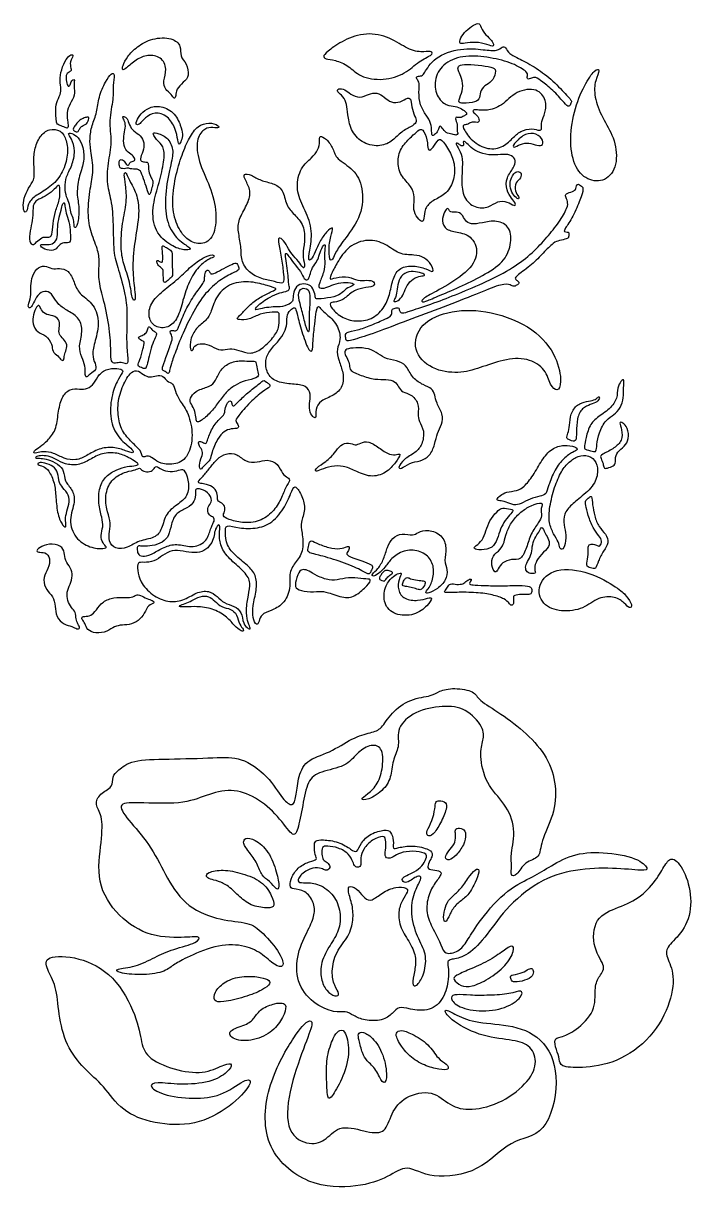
# Model space of a CAD drawing. Header units: millimetres. Extents: x -84 to 83, y -94 to 93.
# Drawn here: x -83.9 to -46.3, y -7.4 to 58.2 of the extents above; entities that cross this region are included whole.
import ezdxf

# ---------------------------------------------------------------- set-up
doc = ezdxf.new("R2010")
doc.units = ezdxf.units.MM
doc.header["$MEASUREMENT"] = 0
doc.layers.add('Default', color=18, linetype='Continuous')

msp = doc.modelspace()

# ---------------------------------------------------------------- linework, layer by layer
at = {"layer": 'Default', "color": 5}
for points in [[(-59.093, 57.099), (-58.964, 57.117), (-58.568, 57.189), (-57.9, 57.118), (-57.362, 56.861), (-57.394, 57.137), (-57.619, 57.408), (-58.038, 57.77), (-58.132, 58.24), (-58.4, 58.231), (-58.847, 57.902), (-59.213, 57.525), (-59.34, 57.079), (-59.222, 57.08), (-59.093, 57.099)], [(-77.532, 56.165), (-77.324, 56.303), (-76.886, 56.477), (-76.103, 56.371), (-75.759, 55.653), (-76.031, 54.962), (-75.913, 54.502), (-75.518, 54.228), (-75.396, 53.94), (-75.281, 54.139), (-75.281, 54.511), (-74.859, 54.926), (-74.521, 55.251), (-74.671, 55.982), (-75.09, 56.381), (-74.962, 56.948), (-75.457, 57.447), (-76.646, 57.419), (-77.512, 56.912), (-78.031, 56.373), (-78.31, 55.814), (-78.322, 55.575), (-78.135, 55.651), (-77.74, 56.027), (-77.532, 56.165)], [(-66.564, 56.786), (-66.346, 56.951), (-65.73, 57.376), (-64.392, 57.762), (-63.058, 57.384), (-62.1, 56.666), (-61.259, 56.611), (-60.836, 56.693), (-60.815, 56.44), (-61.601, 56.133), (-62.333, 55.38), (-63.593, 54.981), (-64.979, 55.204), (-65.531, 55.865), (-66.354, 56.18), (-66.88, 56.215), (-67.037, 56.386), (-66.782, 56.621), (-66.564, 56.786)], [(-81.387, 52.667), (-81.403, 52.798), (-81.457, 53.207), (-81.269, 53.699), (-80.962, 54.182), (-81.055, 54.706), (-80.985, 55.08), (-81.088, 55.08), (-81.228, 54.907), (-81.289, 54.636), (-81.415, 54.729), (-81.508, 55.182), (-81.443, 55.439), (-81.172, 55.533), (-81.205, 55.673), (-81.282, 56.078), (-81.037, 56.452), (-81.182, 56.502), (-81.482, 56.253), (-81.757, 55.618), (-81.846, 54.994), (-81.737, 54.495), (-81.835, 54.134), (-82.079, 53.647), (-82.054, 53.111), (-82.028, 52.682), (-81.967, 52.512), (-81.675, 52.443), (-81.372, 52.281), (-81.359, 52.419), (-81.371, 52.536), (-81.387, 52.667)], [(-53.284, 54.196), (-53.461, 54.387), (-54.049, 55.018), (-54.976, 55.731), (-55.962, 56.257), (-56.539, 56.509), (-56.71, 56.91), (-56.897, 56.936), (-57.149, 56.658), (-57.891, 56.739), (-59.201, 56.883), (-60.797, 56.334), (-61.327, 55.32), (-61.49, 55.265), (-61.778, 55.255), (-61.713, 55.064), (-61.544, 54.901), (-61.619, 54.392), (-61.549, 53.614), (-61.186, 53.042), (-60.892, 52.606), (-60.877, 52.124), (-60.877, 51.879), (-60.73, 51.934), (-60.496, 52.189), (-60.451, 52.501), (-60.288, 52.365), (-60.09, 52.025), (-59.699, 52.009), (-59.492, 51.9), (-59.372, 52.02), (-59.476, 52.172), (-59.409, 52.525), (-59.574, 52.906), (-59.495, 52.965), (-59.275, 52.888), (-59.074, 53.008), (-58.892, 53.098), (-58.903, 53.217), (-59.191, 53.419), (-59.527, 53.588), (-60.033, 53.572), (-60.658, 54.105), (-60.754, 55.158), (-60.184, 56.046), (-58.999, 56.467), (-57.57, 56.325), (-56.263, 55.992), (-55.428, 55.469), (-55.496, 55.285), (-55.508, 55.055), (-55.255, 55.136), (-55.025, 55.239), (-54.681, 54.981), (-53.945, 54.394), (-53.359, 53.681), (-53.141, 53.491), (-53.014, 53.761), (-52.985, 53.876), (-53.107, 54.006), (-53.284, 54.196)], [(-59.28, 55.339), (-59.229, 55.214), (-59.083, 54.859), (-59.179, 54.279), (-59.428, 53.775), (-59.17, 53.718), (-58.363, 53.771), (-58.166, 54.024), (-58.131, 54.482), (-57.804, 54.788), (-57.402, 54.993), (-57.215, 55.618), (-57.455, 55.78), (-58.241, 55.88), (-59.114, 55.946), (-59.428, 55.806), (-59.389, 55.609), (-59.331, 55.464), (-59.28, 55.339)], [(-80.078, 51.036), (-80.035, 50.734), (-79.899, 49.899), (-80.125, 48.999), (-80.287, 47.522), (-80.093, 46.409), (-79.627, 45.379), (-79.605, 44.727), (-79.669, 43.667), (-79.348, 42.691), (-79.003, 40.957), (-78.95, 39.704), (-78.96, 39.135), (-78.713, 39.064), (-78.381, 39.159), (-78.058, 38.998), (-77.954, 39.173), (-78.091, 39.943), (-78.042, 41.723), (-78.068, 42.698), (-78.484, 44.283), (-78.826, 45.204), (-78.809, 46.684), (-78.892, 48.216), (-79.211, 49.131), (-79.142, 50.344), (-78.881, 51.572), (-79.095, 52.731), (-78.782, 54.036), (-78.873, 54.739), (-78.71, 55.401), (-78.915, 55.461), (-79.245, 54.986), (-79.666, 54.066), (-79.714, 53.224), (-80.045, 52.491), (-80.158, 51.713), (-80.122, 51.338), (-80.078, 51.036)], [(-52.273, 54.694), (-52.479, 54.292), (-52.911, 53.267), (-53.125, 51.496), (-52.824, 50.032), (-52.009, 49.303), (-50.95, 49.332), (-50.356, 50.391), (-50.577, 51.842), (-51.283, 52.898), (-51.745, 54.133), (-51.682, 55.039), (-51.35, 55.67), (-51.677, 55.676), (-52.067, 55.095), (-52.273, 54.694)], [(-65.6, 53.081), (-65.567, 52.844), (-65.463, 52.233), (-64.857, 51.483), (-63.86, 51.253), (-63.099, 51.552), (-62.679, 52.083), (-62.016, 52.417), (-61.716, 52.648), (-61.768, 52.89), (-61.998, 53.368), (-62.033, 53.973), (-62.189, 54.077), (-62.65, 53.772), (-63.168, 53.743), (-63.542, 54.074), (-63.945, 54.363), (-64.447, 54.247), (-64.908, 54.005), (-65.484, 54.23), (-65.744, 54.535), (-66.176, 54.576), (-66.234, 54.38), (-65.847, 54.132), (-65.663, 53.659), (-65.633, 53.319), (-65.6, 53.081)], [(-57.742, 53.351), (-57.522, 53.381), (-56.926, 53.531), (-56.135, 54.462), (-54.887, 54.602), (-54.401, 53.903), (-54.461, 53.154), (-54.727, 52.69), (-54.658, 52.271), (-54.767, 52.156), (-55.187, 52.339), (-55.904, 52.184), (-56.306, 51.771), (-56.909, 51.18), (-57.827, 51.111), (-58.717, 51.679), (-59.176, 52.414), (-59.05, 52.529), (-58.832, 52.529), (-58.677, 52.672), (-58.372, 52.672), (-58.258, 52.632), (-58.16, 52.741), (-58.315, 53.074), (-58.602, 53.246), (-58.516, 53.39), (-58.246, 53.35), (-57.962, 53.321), (-57.742, 53.351)], [(-77.004, 52.91), (-76.877, 53.02), (-76.489, 53.274), (-75.73, 53.038), (-75.306, 52.311), (-75.173, 51.597), (-75.119, 51.335), (-74.982, 51.626), (-74.883, 51.967), (-75.003, 52.444), (-75.377, 53.266), (-76.249, 53.652), (-76.967, 53.434), (-77.361, 53.052), (-77.577, 52.595), (-77.486, 52.483), (-77.249, 52.616), (-77.13, 52.8), (-77.004, 52.91)], [(-80.956, 52.503), (-80.903, 52.575), (-80.764, 52.743), (-80.521, 52.889), (-80.282, 52.961), (-80.171, 52.961), (-80.204, 52.792), (-80.286, 52.613), (-80.383, 52.539), (-80.574, 52.457), (-80.723, 52.306), (-80.807, 52.111), (-80.879, 52.115), (-81.102, 52.209), (-81.085, 52.315), (-81.01, 52.432), (-80.956, 52.503)], [(-78.178, 52.115), (-78.206, 51.96), (-78.275, 51.618), (-78.148, 51.078), (-77.816, 50.859), (-77.574, 50.637), (-77.625, 50.455), (-77.898, 50.455), (-77.926, 50.216), (-78.097, 50.257), (-78.24, 50.558), (-78.439, 50.565), (-78.507, 50.438), (-78.48, 50.09), (-78.312, 50.038), (-78.114, 50.038), (-77.987, 50.103), (-77.823, 50.011), (-77.334, 50.035), (-77.225, 49.782), (-77.008, 49.186), (-76.85, 48.633), (-76.767, 48.549), (-76.7, 48.707), (-76.616, 49.092), (-76.549, 49.336), (-76.74, 49.587), (-76.857, 50.023), (-76.827, 50.398), (-76.967, 50.425), (-77.268, 50.429), (-77.32, 50.641), (-77.082, 51.138), (-77.089, 51.63), (-77.36, 51.989), (-77.777, 52.21), (-77.95, 52.635), (-78.062, 52.935), (-78.319, 53.031), (-78.253, 52.858), (-78.108, 52.551), (-78.151, 52.271), (-78.178, 52.115)], [(-74.946, 50.809), (-75.079, 50.438), (-75.341, 49.594), (-75.539, 48.018), (-75.283, 46.85), (-74.701, 46.034), (-73.978, 45.713), (-73.176, 46.047), (-72.955, 47.318), (-73.242, 48.857), (-74, 50.328), (-74.189, 51.569), (-73.797, 52.262), (-73.308, 52.413), (-72.871, 52.285), (-72.848, 52.488), (-73.413, 52.676), (-74.076, 52.473), (-74.543, 51.818), (-74.812, 51.18), (-74.946, 50.809)], [(-82.413, 52.235), (-82.615, 52.178), (-82.973, 51.893), (-83.293, 51.092), (-83.303, 50.331), (-83.223, 49.479), (-83.505, 49.102), (-83.826, 48.532), (-83.92, 47.961), (-83.832, 47.51), (-83.66, 47.676), (-83.609, 48.169), (-83.116, 48.594), (-82.248, 49.052), (-81.64, 49.84), (-81.355, 50.829), (-81.434, 51.674), (-81.761, 52.232), (-82.211, 52.291), (-82.413, 52.235)], [(-81.447, 48.459), (-81.395, 48.304), (-81.251, 48.035), (-81.251, 47.589), (-81.05, 47.268), (-81.035, 46.885), (-81.002, 46.678), (-80.834, 46.808), (-80.7, 47.839), (-80.916, 48.62), (-80.738, 49.688), (-80.427, 50.474), (-80.509, 51.276), (-80.77, 51.844), (-81.187, 52.056), (-81.414, 52.056), (-81.177, 51.769), (-80.936, 51.065), (-81.137, 50.198), (-81.5, 49.582), (-81.561, 48.969), (-81.498, 48.615), (-81.447, 48.459)], [(-76.259, 51.567), (-76.165, 51.469), (-75.907, 51.199), (-75.971, 50.365), (-76.268, 49.094), (-76.656, 47.872), (-76.527, 46.476), (-75.542, 45.652), (-74.777, 45.426), (-74.411, 45.502), (-74.556, 45.636), (-75.391, 46.174), (-75.892, 47.251), (-75.915, 48.778), (-75.54, 50.405), (-75.4, 51.119), (-75.736, 51.841), (-76.472, 52.1), (-76.612, 52.037), (-76.472, 51.792), (-76.353, 51.666), (-76.259, 51.567)], [(-66.235, 45.404), (-66.124, 45.6), (-65.79, 46.061), (-64.778, 47.408), (-64.722, 49.012), (-65.242, 50.043), (-66.301, 50.6), (-66.39, 51.15), (-66.806, 51.749), (-67.233, 51.944), (-67.172, 51.584), (-67.264, 51.107), (-67.612, 50.649), (-68.272, 50.16), (-68.559, 48.969), (-68.169, 47.97), (-67.6, 46.844), (-67.683, 45.602), (-67.874, 44.863), (-67.672, 44.874), (-67.436, 45.339), (-67.206, 45.925), (-66.796, 46.516), (-66.396, 46.828), (-66.517, 46.45), (-66.697, 45.64), (-66.634, 44.831), (-66.459, 44.882), (-66.347, 45.207), (-66.235, 45.404)], [(-62.024, 51.84), (-62.184, 51.689), (-62.599, 51.299), (-62.838, 50.499), (-62.661, 49.647), (-61.99, 49.034), (-61.808, 48.435), (-61.938, 47.86), (-61.775, 47.381), (-61.439, 46.973), (-61.281, 47.199), (-61.305, 47.797), (-60.826, 48.277), (-60.122, 48.54), (-59.603, 49.309), (-59.544, 50.254), (-59.835, 51.009), (-60.366, 51.8), (-60.554, 51.639), (-60.877, 51.091), (-61.118, 51.048), (-61.091, 51.649), (-61.397, 52.364), (-61.639, 52.202), (-61.864, 51.99), (-62.024, 51.84)], [(-56.208, 51.456), (-56.114, 51.586), (-55.747, 51.961), (-55.122, 52.106), (-54.611, 51.748), (-54.566, 51.351), (-54.924, 51.322), (-55.406, 51.532), (-55.872, 51.436), (-56.314, 51.18), (-56.303, 51.326), (-56.208, 51.456)], [(-58.661, 51.245), (-58.533, 51.137), (-58.197, 50.92), (-57.458, 50.778), (-56.831, 50.882), (-56.335, 50.807), (-56.128, 50.505), (-56.216, 50.119), (-56.698, 49.557), (-56.683, 48.814), (-56.361, 48.345), (-56.113, 48.054), (-56.203, 47.911), (-56.61, 48.213), (-57.181, 48.239), (-57.621, 47.843), (-58.454, 47.801), (-59.126, 48.391), (-59.206, 49.349), (-59.116, 50.484), (-59.237, 51.008), (-59.561, 51.436), (-59.449, 51.529), (-59.263, 51.336), (-59.069, 51.306), (-59.095, 51.481), (-59.114, 51.604), (-58.965, 51.57), (-58.789, 51.353), (-58.661, 51.245)], [(-56.286, 49.705), (-56.345, 49.623), (-56.46, 49.418), (-56.467, 48.931), (-56.265, 48.51), (-55.968, 48.29), (-55.93, 48.44), (-56.215, 48.777), (-56.156, 49.288), (-55.833, 49.502), (-55.805, 49.854), (-56.107, 49.914), (-56.227, 49.788), (-56.286, 49.705)], [(-78.132, 49.118), (-78.098, 48.856), (-78.023, 48.176), (-78.336, 46.999), (-78.411, 45.547), (-78.269, 44.731), (-77.856, 43.631), (-77.776, 42.668), (-77.581, 42.56), (-77.581, 42.994), (-77.74, 44.152), (-77.689, 45.614), (-77.322, 47.449), (-77.443, 48.555), (-77.892, 49.352), (-78.044, 49.688), (-78.136, 49.872), (-78.228, 49.748), (-78.166, 49.38), (-78.132, 49.118)], [(-71.312, 47.984), (-71.439, 47.727), (-71.781, 47.171), (-71.804, 46.522), (-71.591, 45.643), (-71.646, 44.889), (-71.195, 44.186), (-70.464, 43.817), (-69.694, 43.691), (-69.172, 43.498), (-69.227, 44.048), (-69.309, 44.939), (-69.529, 45.89), (-69.529, 46.203), (-69.216, 46.044), (-68.952, 45.505), (-68.693, 45.148), (-68.265, 44.697), (-68.1, 44.373), (-68.006, 44.577), (-68.182, 45.22), (-68.017, 45.907), (-68.045, 46.869), (-68.637, 47.476), (-69.106, 47.976), (-69.231, 48.895), (-69.813, 49.239), (-70.513, 49.351), (-71.051, 49.727), (-71.544, 49.785), (-71.363, 49.383), (-71.019, 48.714), (-71.186, 48.241), (-71.312, 47.984)], [(-82.872, 48.389), (-82.749, 48.448), (-82.387, 48.647), (-82.061, 48.975), (-81.874, 49.17), (-81.82, 48.985), (-81.82, 48.278), (-82.109, 47.641), (-82.208, 46.943), (-82.274, 46.241), (-82.42, 46.168), (-82.769, 46.226), (-83.084, 45.989), (-83.317, 45.707), (-83.569, 45.863), (-83.525, 46.556), (-83.355, 47.123), (-83.341, 47.753), (-83.341, 48.025), (-83.123, 48.292), (-82.995, 48.33), (-82.872, 48.389)], [(-65.096, 40.467), (-64.784, 40.565), (-63.859, 40.852), (-62.053, 41.585), (-59.923, 42.35), (-58.126, 43.072), (-56.875, 43.59), (-56.409, 43.5), (-56.252, 43.38), (-56.096, 43.478), (-55.917, 43.59), (-56.002, 43.702), (-56.217, 43.836), (-56.118, 44.002), (-55.202, 44.65), (-54.59, 45.294), (-53.979, 45.918), (-53.707, 45.984), (-53.224, 46.098), (-53.152, 46.169), (-53.143, 46.477), (-53.224, 46.477), (-53.423, 46.477), (-53.413, 46.61), (-52.912, 47.322), (-52.48, 48.353), (-52.308, 48.936), (-52.406, 49.044), (-52.702, 49.256), (-52.727, 48.901), (-52.9, 48.753), (-53.354, 48.639), (-53.344, 48.482), (-53.211, 48.21), (-53.194, 47.885), (-53.685, 47.026), (-54.366, 46.186), (-55.182, 45.307), (-56.253, 44.462), (-57.785, 43.665), (-59.407, 42.993), (-60.723, 42.475), (-62.188, 41.995), (-62.549, 41.882), (-62.697, 41.99), (-62.707, 42.212), (-62.845, 42.227), (-63.141, 42.128), (-63.106, 42.005), (-63.126, 41.758), (-63.422, 41.6), (-64.318, 41.211), (-65.053, 40.939), (-65.77, 40.831), (-65.713, 40.594), (-65.733, 40.263), (-65.409, 40.369), (-65.096, 40.467)], [(-81.757, 47.701), (-81.796, 47.554), (-81.918, 47.166), (-81.968, 46.634), (-81.956, 46.04), (-82.248, 45.78), (-82.616, 45.756), (-82.997, 45.815), (-82.853, 45.547), (-82.252, 45.38), (-81.968, 45.582), (-81.786, 45.865), (-81.444, 45.873), (-81.203, 45.865), (-81.242, 46.428), (-81.296, 47.088), (-81.502, 47.534), (-81.541, 47.981), (-81.58, 48.175), (-81.685, 48.051), (-81.718, 47.849), (-81.757, 47.701)], [(-60.453, 43.229), (-60.056, 43.447), (-59.021, 44.038), (-58.147, 45.138), (-58.568, 46.251), (-59.344, 46.464), (-60.105, 46.569), (-60.339, 47.102), (-60.143, 47.669), (-59.988, 47.831), (-59.92, 47.766), (-59.851, 47.559), (-59.462, 47.625), (-59.146, 47.49), (-59.015, 47.119), (-58.682, 46.896), (-58.053, 46.978), (-57.218, 47.177), (-56.415, 46.769), (-56.383, 45.751), (-56.788, 44.758), (-58.015, 44.006), (-59.288, 43.364), (-60.648, 42.819), (-61.276, 42.523), (-61.472, 42.545), (-61.401, 42.729), (-60.849, 43.011), (-60.453, 43.229)], [(-66.176, 44.775), (-66.023, 45.03), (-65.58, 45.723), (-64.461, 46.117), (-63.447, 45.832), (-62.738, 45.183), (-61.823, 45.208), (-61.289, 45.073), (-60.889, 44.658), (-60.699, 44.134), (-61.174, 44.408), (-61.883, 44.608), (-62.698, 44.498), (-63.072, 43.884), (-63.211, 43.05), (-63.492, 42.262), (-64.151, 41.575), (-65.054, 41.407), (-65.905, 41.597), (-66.569, 42.193), (-66.642, 42.5), (-66.389, 42.524), (-65.893, 42.597), (-65.382, 43.132), (-64.759, 43.351), (-64.093, 43.385), (-64.078, 43.701), (-64.516, 43.789), (-65.051, 43.692), (-65.512, 43.99), (-66.324, 43.927), (-66.699, 43.723), (-66.495, 44.195), (-66.328, 44.52), (-66.176, 44.775)], [(-76.047, 45.348), (-76.039, 45.232), (-76.023, 44.885), (-76.047, 44.757), (-76.165, 44.773), (-76.351, 44.915), (-76.384, 44.807), (-76.3, 44.575), (-76.023, 44.407), (-75.996, 44.211), (-76.003, 43.815), (-75.972, 43.602), (-75.837, 43.643), (-75.675, 43.846), (-75.482, 43.93), (-75.465, 44.226), (-75.53, 44.742), (-75.472, 45.334), (-75.624, 45.486), (-75.911, 45.638), (-76.053, 45.733), (-76.07, 45.581), (-76.054, 45.464), (-76.047, 45.348)], [(-68.695, 42.705), (-68.683, 42.807), (-68.685, 43.094), (-68.45, 43.524), (-67.952, 43.584), (-67.611, 43.417), (-67.436, 42.958), (-67.446, 42.684), (-67.212, 42.707), (-66.296, 42.803), (-65.912, 43.054), (-65.624, 43.354), (-65.215, 43.484), (-65.282, 43.595), (-65.851, 43.668), (-66.42, 43.538), (-66.838, 43.31), (-67.233, 43.293), (-67.273, 43.485), (-66.925, 44.21), (-66.894, 44.876), (-66.941, 45.275), (-66.84, 45.846), (-67.025, 45.7), (-67.218, 45.193), (-67.304, 44.85), (-67.613, 44.498), (-67.754, 44.002), (-67.839, 43.765), (-68.067, 43.786), (-68.23, 44.246), (-68.666, 44.724), (-68.934, 45.133), (-69.134, 45.374), (-69.106, 45.012), (-69.006, 44.433), (-68.953, 43.851), (-68.941, 43.566), (-68.867, 43.276), (-68.956, 43.146), (-69.424, 43.073), (-70.01, 42.806), (-70.382, 42.576), (-70.738, 42.269), (-70.864, 42.095), (-70.749, 42.088), (-70.322, 42.204), (-69.804, 42.267), (-69.273, 42.244), (-68.756, 42.482), (-68.707, 42.603), (-68.695, 42.705)], [(-74.891, 42.63), (-74.79, 42.981), (-74.559, 43.702), (-74.022, 44.564), (-73.359, 45.006), (-73.086, 45.065), (-73.174, 45.249), (-73.752, 45.047), (-74.441, 44.557), (-75.104, 43.872), (-76.047, 43.154), (-76.747, 42.472), (-76.875, 41.652), (-76.482, 41.08), (-75.712, 41.034), (-75.163, 41.602), (-74.991, 42.28), (-74.891, 42.63)], [(-75.541, 39.065), (-75.48, 39.26), (-75.276, 39.839), (-74.779, 41.072), (-73.996, 42.593), (-73.235, 43.454), (-72.4, 44.041), (-71.68, 44.317), (-71.762, 44.492), (-71.867, 44.81), (-72.216, 44.606), (-72.712, 44.373), (-73.219, 44.082), (-73.353, 44.123), (-73.44, 44.356), (-73.604, 44.315), (-73.685, 43.965), (-73.662, 43.761), (-73.773, 43.546), (-74.297, 42.875), (-74.81, 41.972), (-75.161, 41.049), (-75.25, 40.882), (-75.484, 40.945), (-75.614, 40.934), (-75.614, 40.788), (-75.463, 40.528), (-75.525, 40.294), (-75.893, 39.332), (-76.07, 38.786), (-76.049, 38.682), (-75.893, 38.63), (-75.711, 38.447), (-75.643, 38.666), (-75.602, 38.869), (-75.541, 39.065)], [(-82.227, 42.871), (-82.121, 42.73), (-81.919, 42.362), (-81.384, 42.042), (-80.685, 41.623), (-80.522, 40.878), (-80.792, 40.013), (-80.599, 39.409), (-80.382, 38.941), (-80.415, 38.385), (-80.333, 38.265), (-80.155, 38.467), (-79.744, 38.719), (-79.826, 39.047), (-80.044, 39.564), (-79.85, 40.279), (-79.553, 41.484), (-79.976, 42.545), (-80.773, 42.97), (-81.019, 43.655), (-81.333, 44.35), (-81.874, 44.447), (-82.275, 44.365), (-82.681, 44.616), (-83.171, 44.452), (-83.436, 43.848), (-83.485, 43.302), (-83.436, 42.843), (-83.644, 42.302), (-83.572, 42.181), (-83.417, 42.239), (-83.282, 42.563), (-83.016, 43.046), (-82.557, 43.206), (-82.334, 43.012), (-82.227, 42.871)], [(-62.862, 43.029), (-62.838, 43.164), (-62.799, 43.508), (-62.629, 44.023), (-62.173, 44.282), (-61.653, 44.238), (-61.235, 44.094), (-61.303, 44.005), (-61.696, 43.98), (-62.135, 43.693), (-62.383, 43.225), (-62.528, 42.789), (-62.87, 42.54), (-63.052, 42.558), (-62.946, 42.697), (-62.887, 42.893), (-62.862, 43.029)], [(-73.299, 42.044), (-73.212, 42.283), (-73.019, 42.924), (-72.209, 43.633), (-71.029, 43.72), (-70.082, 43.431), (-69.5, 43.279), (-69.864, 43.152), (-70.507, 42.823), (-71.115, 42.418), (-71.535, 41.912), (-71.89, 41.608), (-71.804, 41.532), (-71.145, 41.522), (-70.563, 41.896), (-69.814, 41.962), (-69.424, 41.994), (-69.495, 41.635), (-69.449, 41.103), (-69.783, 40.524), (-70.477, 39.844), (-71.098, 39.571), (-71.778, 39.829), (-72.249, 39.943), (-72.761, 39.745), (-73.292, 40.067), (-73.813, 40.241), (-74.299, 40.077), (-74.324, 39.76), (-74.498, 39.794), (-74.498, 40.415), (-74.175, 41.085), (-73.545, 41.492), (-73.387, 41.805), (-73.299, 42.044)], [(-68.247, 42.249), (-68.176, 41.981), (-68.02, 41.366), (-67.853, 40.754), (-67.76, 40.909), (-67.806, 41.657), (-67.712, 42.822), (-67.781, 43.28), (-68.248, 43.358), (-68.445, 42.973), (-68.318, 42.517), (-68.247, 42.249)], [(-82.658, 41.88), (-82.531, 41.807), (-82.188, 41.777), (-81.856, 41.557), (-81.844, 41.185), (-81.916, 40.774), (-81.716, 40.526), (-81.408, 40.225), (-81.453, 39.835), (-81.598, 39.549), (-81.579, 39.217), (-81.751, 39.244), (-81.912, 39.492), (-82.286, 39.74), (-82.228, 40.129), (-82.61, 40.675), (-83.107, 40.798), (-83.397, 41.311), (-83.328, 41.812), (-83.137, 42.333), (-82.973, 42.349), (-82.946, 42.215), (-82.784, 41.953), (-82.658, 41.88)], [(-69.516, 40.341), (-69.666, 40.163), (-70.064, 39.755), (-70.287, 39.179), (-70.153, 38.434), (-69.596, 37.987), (-68.702, 37.912), (-67.931, 37.837), (-67.673, 37.35), (-67.783, 36.809), (-67.763, 36.287), (-67.514, 35.989), (-67.375, 36.008), (-67.45, 36.456), (-67.166, 37.003), (-66.381, 37.241), (-65.851, 37.753), (-65.841, 38.569), (-66.124, 39.214), (-66.264, 39.907), (-65.962, 40.369), (-66.158, 41.27), (-66.862, 41.913), (-67.103, 42.099), (-67.263, 42.376), (-67.389, 42.039), (-67.464, 41.336), (-67.58, 40.321), (-67.58, 39.643), (-67.856, 39.839), (-68.273, 41.07), (-68.486, 41.952), (-68.572, 42.27), (-68.748, 42.159), (-69.066, 41.842), (-69.015, 41.313), (-69.166, 40.824), (-69.367, 40.519), (-69.516, 40.341)], [(-58.149, 38.838), (-57.736, 38.976), (-56.851, 39.31), (-55.465, 39.421), (-54.407, 38.729), (-54.225, 37.818), (-53.787, 37.453), (-53.532, 37.905), (-53.765, 39.4), (-55.021, 41.085), (-57.583, 42.086), (-59.787, 42.111), (-61.584, 41.361), (-62.019, 39.799), (-60.9, 38.689), (-59.331, 38.48), (-58.562, 38.699), (-58.149, 38.838)], [(-76.831, 39.343), (-76.788, 39.526), (-76.688, 39.96), (-76.499, 40.453), (-76.341, 40.742), (-76.463, 40.855), (-76.652, 40.968), (-76.801, 41.207), (-76.882, 41.042), (-76.936, 40.785), (-77.194, 40.628), (-77.397, 40.591), (-77.401, 40.47), (-77.176, 40.322), (-77.027, 40.322), (-77.14, 39.916), (-77.32, 39.216), (-77.478, 38.959), (-77.32, 38.869), (-77.018, 38.74), (-76.95, 38.862), (-76.875, 39.16), (-76.831, 39.343)], [(-63.889, 39.61), (-63.729, 39.503), (-63.419, 39.295), (-62.646, 39.205), (-62.24, 38.874), (-61.962, 38.221), (-61.331, 37.842), (-60.847, 37.674), (-60.689, 37.29), (-60.637, 36.869), (-60.226, 36.214), (-60.289, 35.625), (-60.568, 35.161), (-60.7, 34.519), (-60.963, 33.825), (-61.525, 33.562), (-62.12, 33.483), (-62.646, 33.089), (-62.789, 33.21), (-62.484, 33.665), (-61.763, 34.053), (-61.403, 34.485), (-61.265, 35.289), (-61.625, 35.843), (-61.653, 36.176), (-61.585, 36.827), (-62.039, 37.368), (-62.536, 37.424), (-62.761, 37.757), (-62.912, 38.068), (-63.444, 38.189), (-64.049, 38.146), (-64.884, 38.391), (-65.522, 38.676), (-65.488, 38.966), (-65.596, 39.3), (-65.827, 39.678), (-65.719, 39.899), (-65.203, 39.962), (-64.383, 39.938), (-64.05, 39.718), (-63.889, 39.61)], [(-80.308, 33.889), (-80.098, 34.005), (-79.647, 34.286), (-78.813, 34.393), (-78.065, 34.136), (-77.696, 33.989), (-77.67, 34.151), (-77.974, 34.414), (-78.734, 35.063), (-79.064, 36.249), (-78.861, 37.513), (-78.521, 38.229), (-78.196, 38.676), (-78.428, 38.779), (-79.097, 38.821), (-79.648, 38.476), (-79.905, 37.91), (-80.255, 37.637), (-80.719, 37.611), (-81.259, 37.688), (-81.748, 37.173), (-81.936, 36.292), (-82.023, 35.294), (-82.549, 34.689), (-82.933, 34.375), (-83.32, 34.133), (-83.294, 34.01), (-83.167, 34.019), (-82.771, 34.126), (-82.176, 34.055), (-81.613, 33.693), (-80.904, 33.589), (-80.517, 33.773), (-80.308, 33.889)], [(-71.958, 37.832), (-71.785, 37.938), (-71.442, 38.104), (-70.652, 38.248), (-70.62, 38.487), (-70.765, 38.871), (-70.742, 39.264), (-71.158, 39.165), (-71.691, 39.264), (-72.413, 39.075), (-72.874, 38.591), (-73.099, 37.937), (-73.483, 37.742), (-74.232, 37.52), (-74.512, 37.082), (-74.503, 36.879), (-74.241, 36.495), (-74.151, 36.021), (-74.151, 35.75), (-73.925, 35.781), (-73.329, 36.292), (-72.909, 36.856), (-72.48, 37.466), (-72.131, 37.725), (-71.958, 37.832)], [(-78.132, 38.1), (-78.238, 37.891), (-78.536, 37.233), (-78.592, 36.163), (-78.363, 35.261), (-77.758, 34.6), (-77.223, 34.135), (-77.223, 33.818), (-77.051, 33.795), (-76.85, 33.888), (-76.548, 33.716), (-76.222, 33.423), (-75.258, 33.329), (-74.569, 33.818), (-74.289, 35.007), (-74.569, 36.31), (-75.09, 36.965), (-75.346, 37.524), (-75.43, 37.966), (-75.812, 38.035), (-75.989, 38.394), (-76.384, 38.403), (-76.757, 38.268), (-77.115, 38.417), (-77.501, 38.756), (-77.897, 38.486), (-78.025, 38.309), (-78.132, 38.1)], [(-70.656, 37.877), (-70.786, 37.775), (-71.242, 37.435), (-71.846, 36.844), (-72.051, 36.626), (-72.145, 36.763), (-72.157, 36.968), (-72.331, 36.968), (-72.53, 36.582), (-72.518, 36.224), (-72.811, 35.962), (-73.337, 35.356), (-73.55, 34.567), (-73.636, 34.539), (-73.941, 34.723), (-74.056, 34.596), (-73.929, 34.337), (-73.728, 34.078), (-73.895, 33.722), (-73.998, 33.158), (-73.872, 33.072), (-73.642, 33.399), (-73.325, 33.618), (-73.308, 34.004), (-72.951, 34.855), (-72.577, 35.258), (-72.186, 35.402), (-71.743, 35.402), (-71.743, 35.574), (-71.956, 35.787), (-71.858, 36.034), (-71.104, 36.902), (-70.349, 37.538), (-69.946, 37.769), (-70.015, 37.901), (-70.205, 38.027), (-70.303, 38.143), (-70.464, 38.045), (-70.526, 37.978), (-70.656, 37.877)], [(-52.205, 34.741), (-52.167, 34.935), (-52.041, 35.536), (-51.599, 36.021), (-50.816, 36.491), (-50.395, 37.128), (-50.433, 37.695), (-50.207, 38.116), (-50.007, 38.208), (-50.083, 37.711), (-50.045, 37.145), (-50.234, 36.551), (-50.595, 36.173), (-51.054, 35.931), (-51.475, 35.148), (-51.581, 34.465), (-51.593, 34.067), (-51.778, 34.124), (-52.298, 34.227), (-52.27, 34.375), (-52.243, 34.548), (-52.205, 34.741)], [(-52.715, 35.245), (-52.711, 35.432), (-52.704, 35.994), (-52.405, 36.579), (-51.925, 36.756), (-51.543, 36.896), (-51.386, 37.153), (-51.472, 37.229), (-51.624, 37.027), (-52.019, 36.94), (-52.537, 36.864), (-53.018, 36.408), (-53.099, 35.708), (-53.16, 35.217), (-53.297, 34.887), (-53.211, 34.786), (-52.78, 34.634), (-52.729, 34.872), (-52.719, 35.058), (-52.715, 35.245)], [(-51.152, 34.002), (-51.01, 34.075), (-50.566, 34.294), (-50.136, 34.716), (-50.145, 35.359), (-50.344, 35.78), (-50.122, 35.762), (-49.825, 35.461), (-49.745, 34.809), (-50.012, 34.387), (-50.442, 34.086), (-50.553, 33.664), (-50.491, 33.367), (-50.797, 33.234), (-51.152, 33.11), (-51.187, 33.287), (-51.254, 33.576), (-51.418, 33.851), (-51.293, 33.928), (-51.152, 34.002)], [(-66.528, 33.269), (-66.31, 33.308), (-65.841, 33.308), (-65.235, 33.052), (-64.336, 32.615), (-63.427, 32.88), (-62.882, 33.519), (-62.579, 34.008), (-62.831, 33.943), (-63.218, 33.882), (-63.879, 34.334), (-64.438, 34.721), (-64.918, 34.595), (-65.161, 34.418), (-65.548, 34.651), (-66.037, 34.488), (-66.326, 34.036), (-66.845, 33.505), (-67.404, 33.202), (-67.464, 32.946), (-67.148, 33.072), (-66.746, 33.229), (-66.528, 33.269)], [(-54.277, 32.223), (-54.2, 32.46), (-53.953, 33.103), (-53.431, 33.751), (-52.911, 34.097), (-52.605, 34.212), (-52.75, 34.366), (-53.409, 34.515), (-54.123, 34.307), (-54.684, 33.635), (-55.154, 32.734), (-55.694, 32.084), (-56.052, 31.891), (-56.711, 31.836), (-56.996, 31.628), (-57.285, 31.394), (-57.064, 31.33), (-56.711, 31.296), (-56.235, 31.054), (-55.853, 31.156), (-55.351, 31.453), (-54.748, 31.602), (-54.411, 31.679), (-54.353, 31.986), (-54.277, 32.223)], [(-78.037, 33.257), (-78.225, 33.225), (-78.62, 33.113), (-79.247, 32.753), (-79.621, 32.114), (-79.676, 31.176), (-79.447, 30.367), (-79.374, 29.868), (-79.557, 29.385), (-79.416, 28.909), (-79.157, 28.737), (-79.291, 28.612), (-80.128, 28.666), (-80.99, 29.202), (-81.369, 30.27), (-80.919, 31.314), (-81.124, 31.992), (-81.581, 32.424), (-81.575, 33.032), (-81.924, 33.411), (-82.509, 33.68), (-82.908, 33.735), (-83.202, 33.717), (-83.213, 33.816), (-82.955, 33.89), (-82.473, 33.864), (-82.054, 33.68), (-81.558, 33.386), (-80.786, 33.312), (-80.135, 33.651), (-79.462, 34.042), (-78.583, 34.06), (-77.939, 33.776), (-77.53, 33.499), (-77.37, 33.397), (-77.492, 33.302), (-77.849, 33.288), (-78.037, 33.257)], [(-81.955, 32.886), (-81.907, 32.732), (-81.886, 32.368), (-81.695, 32.087), (-81.293, 31.677), (-81.304, 31.15), (-81.486, 30.601), (-81.532, 30.19), (-81.445, 29.82), (-81.654, 29.879), (-81.97, 30.526), (-82.056, 31.554), (-82.11, 32.329), (-82.455, 33.088), (-82.772, 33.295), (-83.118, 33.354), (-83.035, 33.509), (-82.707, 33.485), (-82.172, 33.288), (-82.002, 33.039), (-81.955, 32.886)], [(-73.559, 32.252), (-73.426, 32.215), (-73.105, 32.074), (-72.935, 31.672), (-72.957, 31.309), (-72.791, 31.265), (-72.499, 31.041), (-72.536, 30.709), (-72.683, 30.481), (-72.372, 30.292), (-71.568, 30.06), (-70.558, 30.133), (-69.803, 30.7), (-69.346, 31.43), (-69.109, 32.137), (-68.819, 32.483), (-68.957, 32.635), (-69.313, 32.808), (-69.501, 33.428), (-70.162, 33.688), (-70.686, 33.494), (-71.373, 33.494), (-71.831, 34.003), (-72.477, 34.028), (-72.985, 33.698), (-73.382, 33.179), (-73.763, 32.696), (-74.108, 32.395), (-73.906, 32.298), (-73.693, 32.289), (-73.559, 32.252)], [(-53.241, 33.398), (-53.393, 33.237), (-53.683, 32.837), (-54.049, 31.842), (-54.297, 30.706), (-54.243, 29.896), (-53.923, 29.324), (-53.679, 28.909), (-53.667, 28.585), (-53.423, 28.579), (-53.281, 29.262), (-53.394, 29.819), (-53.491, 30.445), (-53.167, 30.985), (-52.53, 31.48), (-51.659, 32.236), (-51.472, 33.044), (-51.631, 33.661), (-52.183, 33.957), (-52.769, 33.803), (-53.088, 33.559), (-53.241, 33.398)], [(-79.183, 30.884), (-79.128, 30.629), (-78.968, 30.228), (-79.019, 29.587), (-79.116, 29.072), (-78.721, 28.585), (-78.016, 28.654), (-77.393, 29.111), (-76.459, 29.209), (-76.058, 29.724), (-75.887, 30.658), (-75.102, 31.173), (-74.566, 31.652), (-74.564, 32.544), (-74.868, 33.185), (-75.08, 33.048), (-75.631, 32.94), (-76.13, 33.086), (-76.414, 33.357), (-76.53, 33.064), (-76.847, 32.925), (-77.206, 33.018), (-77.342, 33.231), (-77.531, 33.059), (-78.041, 33.002), (-78.9, 32.618), (-79.295, 31.759), (-79.237, 31.139), (-79.183, 30.884)], [(-72.504, 29.538), (-72.497, 29.338), (-72.456, 28.828), (-71.916, 28.196), (-71.14, 27.624), (-70.737, 27.069), (-70.738, 26.31), (-70.972, 25.396), (-70.975, 24.712), (-70.743, 24.264), (-70.597, 24.517), (-70.49, 24.949), (-69.962, 25.136), (-69.233, 25.46), (-68.785, 26.405), (-68.964, 27.323), (-68.504, 27.892), (-68.056, 28.551), (-68.192, 29.615), (-68.282, 30.093), (-67.97, 30.829), (-68.157, 31.594), (-68.569, 32.258), (-68.735, 31.971), (-69.047, 31.141), (-69.752, 30.134), (-70.673, 29.742), (-71.765, 29.777), (-72.495, 30.025), (-72.51, 29.737), (-72.504, 29.538)], [(-76.766, 28.789), (-76.59, 28.812), (-76.151, 28.901), (-75.718, 29.26), (-75.601, 29.795), (-75.392, 30.58), (-74.81, 30.847), (-74.275, 31.182), (-74.167, 31.685), (-74.205, 32.011), (-74.019, 32.034), (-73.46, 31.848), (-73.207, 31.299), (-73.46, 31.078), (-73.539, 30.71), (-73.344, 30.469), (-73.101, 30.37), (-73.134, 30.137), (-73.353, 29.797), (-73.491, 29.067), (-74.31, 28.644), (-75.163, 28.928), (-75.875, 28.786), (-76.54, 28.375), (-77.091, 28.153), (-77.438, 28.277), (-77.476, 28.568), (-77.468, 28.832), (-77.204, 28.76), (-76.941, 28.765), (-76.766, 28.789)], [(-52.2, 31.074), (-52.175, 30.934), (-52.076, 30.519), (-51.782, 29.771), (-51.423, 29.334), (-51.255, 29.064), (-51.405, 28.735), (-51.525, 28.807), (-51.764, 28.915), (-52.046, 28.873), (-52.064, 28.693), (-52.046, 28.184), (-52.213, 27.645), (-51.944, 27.555), (-51.615, 27.448), (-51.513, 27.927), (-51.183, 28.525), (-50.884, 28.957), (-51.046, 29.468), (-51.477, 29.839), (-51.704, 30.486), (-51.824, 31.115), (-51.854, 31.666), (-51.986, 31.522), (-52.225, 31.354), (-52.225, 31.213), (-52.2, 31.074)], [(-57.13, 30.782), (-57.233, 30.683), (-57.553, 30.347), (-57.786, 29.791), (-57.936, 29.217), (-58.301, 28.835), (-58.579, 28.678), (-58.301, 28.539), (-57.546, 28.598), (-57.216, 29.016), (-57.059, 29.624), (-56.823, 30.111), (-56.475, 30.563), (-56.232, 30.789), (-56.378, 30.869), (-56.934, 30.938), (-57.027, 30.88), (-57.13, 30.782)], [(-55.281, 31.049), (-55.501, 30.95), (-55.85, 30.722), (-56.362, 30.198), (-56.685, 29.514), (-56.786, 28.991), (-56.986, 28.573), (-57.457, 28.254), (-57.541, 27.69), (-57.303, 27.213), (-57.127, 27.485), (-56.926, 27.862), (-56.374, 28.071), (-55.839, 27.958), (-55.517, 28.707), (-55.313, 29.464), (-54.828, 30.143), (-54.644, 30.475), (-54.759, 30.912), (-54.529, 31.318), (-55.061, 31.149), (-55.281, 31.049)], [(-74.236, 28.411), (-74.033, 28.408), (-73.685, 28.471), (-73.302, 28.894), (-73.128, 29.285), (-73.12, 29.646), (-72.902, 30.016), (-72.824, 29.973), (-72.811, 29.777), (-72.876, 29.233), (-72.663, 28.471), (-72.012, 27.82), (-71.215, 27.158), (-71.07, 26.545), (-71.265, 25.854), (-71.34, 24.942), (-71.236, 24.448), (-71.048, 24.096), (-71.189, 24.096), (-71.518, 24.387), (-71.565, 25.083), (-71.998, 25.412), (-72.576, 25.553), (-72.962, 25.939), (-73.421, 26.291), (-74.133, 26.196), (-74.892, 25.667), (-75.737, 25.608), (-76.629, 25.984), (-77.352, 26.793), (-77.451, 27.426), (-77.464, 27.9), (-77.125, 27.846), (-76.493, 27.9), (-76.063, 28.257), (-75.499, 28.578), (-74.899, 28.493), (-74.438, 28.415), (-74.236, 28.411)], [(-63.119, 28.077), (-62.949, 28.238), (-62.458, 28.576), (-61.59, 28.571), (-60.924, 28.124), (-60.698, 27.391), (-60.9, 26.602), (-61.154, 26.273), (-61.248, 26.15), (-61.097, 26.105), (-60.543, 26.351), (-60.05, 26.856), (-59.964, 27.472), (-60.202, 27.944), (-60.004, 28.673), (-60.281, 29.438), (-61.077, 29.736), (-61.695, 29.557), (-61.878, 29.344), (-62.569, 29.544), (-63.101, 29.237), (-63.391, 28.726), (-63.561, 28.053), (-63.902, 27.473), (-64.273, 27.197), (-64.2, 27.047), (-63.902, 27.184), (-63.476, 27.607), (-63.288, 27.915), (-63.119, 28.077)], [(-54.842, 29.569), (-54.898, 29.477), (-55.101, 29.218), (-55.228, 28.74), (-55.241, 28.287), (-55.503, 27.894), (-55.621, 27.577), (-55.528, 27.315), (-55.232, 27.196), (-54.978, 27.268), (-55.101, 27.416), (-55.042, 27.852), (-54.725, 28.317), (-54.204, 28.769), (-54.268, 29.129), (-54.488, 29.501), (-54.593, 29.742), (-54.657, 29.869), (-54.763, 29.768), (-54.785, 29.66), (-54.842, 29.569)], [(-81.257, 26.642), (-81.317, 26.492), (-81.458, 26.189), (-81.407, 25.688), (-81.187, 25.301), (-80.915, 25.071), (-80.944, 24.673), (-80.81, 24.38), (-80.663, 24.15), (-80.86, 24.075), (-81.132, 24.284), (-81.593, 24.313), (-82.053, 24.807), (-82.087, 25.38), (-82.2, 25.979), (-82.606, 26.28), (-82.802, 26.899), (-82.556, 27.381), (-82.332, 27.943), (-82.547, 28.435), (-82.997, 28.416), (-83.181, 28.48), (-83.011, 28.687), (-82.446, 28.94), (-81.735, 28.829), (-81.551, 28.416), (-81.551, 27.957), (-81.197, 27.567), (-81.101, 27.094), (-81.198, 26.793), (-81.257, 26.642)], [(-67.236, 28.266), (-66.966, 28.195), (-66.062, 27.947), (-64.891, 27.469), (-64.403, 27.13), (-64.31, 27.348), (-64.156, 27.651), (-64.328, 27.767), (-64.979, 27.999), (-65.69, 28.255), (-65.657, 28.385), (-65.471, 28.679), (-65.583, 28.814), (-65.876, 28.628), (-66.466, 28.614), (-67.233, 28.87), (-67.744, 29.175), (-67.781, 28.84), (-67.92, 28.482), (-67.679, 28.375), (-67.505, 28.338), (-67.236, 28.266)], [(-67.325, 27.112), (-67.125, 27.013), (-66.621, 26.81), (-66.072, 26.907), (-65.393, 27.036), (-64.681, 26.919), (-64.229, 26.941), (-64.469, 26.586), (-65.128, 25.972), (-65.775, 25.798), (-66.796, 26.218), (-67.164, 26.231), (-67.907, 26.185), (-68.541, 26.338), (-68.586, 26.654), (-68.379, 27.385), (-68.088, 27.482), (-67.817, 27.404), (-67.524, 27.211), (-67.325, 27.112)], [(-63.698, 27.208), (-63.656, 27.265), (-63.542, 27.399), (-63.416, 27.428), (-63.143, 27.347), (-63.025, 27.276), (-63.309, 27.091), (-63.48, 26.889), (-63.547, 26.789), (-63.67, 26.834), (-63.867, 26.917), (-63.796, 27.06), (-63.741, 27.152), (-63.698, 27.208)], [(-63.124, 26.991), (-63.248, 26.871), (-63.534, 26.518), (-63.633, 25.523), (-62.98, 24.866), (-61.835, 24.845), (-61.07, 25.437), (-60.805, 25.898), (-61.074, 25.871), (-61.631, 25.679), (-62.446, 25.763), (-62.813, 26.3), (-62.73, 26.933), (-62.507, 27.298), (-62.791, 27.236), (-63, 27.111), (-63.124, 26.991)], [(-62.348, 26.968), (-62.388, 26.934), (-62.467, 26.818), (-62.549, 26.566), (-62.457, 26.519), (-62.122, 26.484), (-61.783, 26.384), (-61.497, 26.289), (-61.389, 26.389), (-61.18, 26.729), (-61.313, 26.838), (-61.666, 26.838), (-62.122, 26.952), (-62.231, 27.02), (-62.309, 27.001), (-62.348, 26.968)], [(-59.438, 26.174), (-59.137, 26.181), (-58.329, 26.177), (-57.427, 26.042), (-56.75, 25.807), (-56.5, 25.556), (-56.425, 25.416), (-56.274, 25.466), (-56.249, 25.751), (-56.309, 25.977), (-56.084, 26.042), (-55.548, 26.072), (-55.257, 26.037), (-55.219, 26.297), (-55.254, 26.492), (-55.668, 26.567), (-56.745, 26.544), (-57.71, 26.547), (-58.512, 26.582), (-58.772, 26.617), (-58.747, 26.732), (-58.622, 26.868), (-58.672, 26.958), (-58.907, 26.829), (-59.106, 26.635), (-59.441, 26.605), (-59.867, 26.695), (-59.968, 26.47), (-60.178, 26.234), (-60.133, 26.134), (-59.739, 26.166), (-59.438, 26.174)], [(-50.534, 26.487), (-50.876, 26.715), (-51.956, 27.358), (-53.963, 27.605), (-54.999, 26.61), (-54.686, 25.435), (-53.589, 25.044), (-52.294, 25.218), (-51.498, 25.936), (-50.516, 25.948), (-49.986, 25.568), (-49.727, 25.215), (-49.534, 25.44), (-49.907, 25.993), (-50.193, 26.26), (-50.534, 26.487)], [(-78.425, 24.316), (-78.271, 24.338), (-77.925, 24.331), (-77.385, 24.554), (-77.049, 24.996), (-76.855, 25.48), (-76.465, 25.552), (-76.588, 25.73), (-76.91, 25.803), (-77.311, 26.025), (-77.522, 26.053), (-77.756, 25.858), (-78.285, 25.886), (-78.956, 25.882), (-79.54, 25.563), (-79.848, 25.052), (-80.166, 24.801), (-80.538, 24.84), (-80.647, 24.701), (-80.444, 24.512), (-80.349, 24.15), (-80.007, 23.872), (-79.274, 23.886), (-78.847, 24.2), (-78.578, 24.295), (-78.425, 24.316)], [(-73.354, 25.256), (-73.07, 25.177), (-72.535, 24.924), (-72.053, 24.366), (-71.718, 24.049), (-71.485, 23.947), (-71.457, 24.072), (-71.713, 24.329), (-71.843, 24.934), (-72.179, 25.257), (-72.721, 25.32), (-73.11, 25.695), (-73.429, 25.973), (-73.924, 25.972), (-74.427, 25.698), (-74.753, 25.539), (-75.158, 25.423), (-75.056, 25.32), (-74.237, 25.397), (-73.638, 25.335), (-73.354, 25.256)], [(-74.647, 5.603), (-74.251, 5.794), (-73.068, 6.333), (-71.499, 6.341), (-70.469, 5.866), (-69.701, 5.113), (-69.162, 4.994), (-69.321, 5.778), (-70.446, 7.07), (-71.159, 7.601), (-72.727, 7.664), (-74.669, 8.372), (-75.817, 10.052), (-76.623, 11.819), (-77.886, 13.244), (-78.691, 14.29), (-77.605, 14.354), (-74.909, 14.207), (-73.597, 14.754), (-72.173, 15.156), (-70.781, 14.673), (-69.494, 13.571), (-68.689, 12.34), (-68.432, 12.678), (-68.141, 14.179), (-67.884, 15.587), (-67.216, 16.094), (-65.666, 16.343), (-65.119, 17.108), (-64.395, 17.615), (-63.63, 17.534), (-63.606, 16.327), (-63.888, 15.362), (-64.491, 14.782), (-64.974, 14.501), (-64.515, 14.42), (-63.493, 15.08), (-63.131, 15.844), (-63.067, 16.826), (-62.649, 17.534), (-62.896, 18.51), (-61.874, 19.5), (-60.213, 19.82), (-58.959, 19.682), (-57.907, 18.55), (-57.964, 17.846), (-58.215, 17.093), (-57.844, 15.334), (-56.728, 14.306), (-56.094, 12.863), (-56.456, 11.334), (-56.336, 10.747), (-56.472, 10.184), (-56.078, 10.16), (-55.652, 11.029), (-54.726, 11.189), (-54.783, 12.075), (-53.961, 13.621), (-53.822, 15.289), (-54.315, 16.896), (-55.493, 18.226), (-57.011, 19.377), (-58.312, 20.128), (-58.407, 20.603), (-59.624, 20.821), (-60.526, 20.612), (-60.783, 20.327), (-62.094, 20.204), (-63.187, 19.377), (-63.71, 18.446), (-64.251, 18.284), (-65.344, 17.999), (-66.616, 17.11), (-68.034, 16.744), (-68.427, 15.646), (-68.509, 14.622), (-68.692, 14.073), (-69.241, 14.43), (-70.061, 15.834), (-71.653, 16.946), (-72.959, 16.845), (-75.817, 16.778), (-77.814, 16.744), (-78.589, 16.112), (-78.884, 15.817), (-78.808, 15.185), (-79.6, 14.848), (-79.895, 14.191), (-79.415, 13.669), (-79.452, 12.246), (-79.835, 9.814), (-78.564, 7.859), (-76.711, 6.695), (-74.544, 6.726), (-73.916, 6.825), (-73.985, 6.442), (-75.497, 6.067), (-76.454, 5.631), (-77.587, 5.041), (-78.736, 4.965), (-78.606, 4.735), (-77.281, 4.582), (-75.941, 4.75), (-75.443, 5.187), (-75.043, 5.412), (-74.647, 5.603)], [(-60.704, 13.973), (-60.732, 13.792), (-60.832, 13.282), (-61.194, 12.705), (-61.149, 12.413), (-60.807, 12.464), (-60.37, 13.167), (-60.003, 14.021), (-60.038, 14.348), (-60.49, 14.473), (-60.666, 14.373), (-60.676, 14.155), (-60.704, 13.973)], [(-67.854, 7.137), (-68.029, 6.779), (-68.498, 5.847), (-68.543, 4.208), (-67.597, 2.991), (-66.268, 2.446), (-65.757, 2.619), (-65.277, 2.319), (-64.702, 2.05), (-63.634, 2.012), (-63.059, 2.459), (-62.756, 2.867), (-62.168, 2.695), (-60.955, 2.528), (-60.157, 3.286), (-59.894, 4.435), (-59.946, 5.126), (-60.009, 5.378), (-59.831, 5.509), (-58.988, 5.588), (-57.891, 6.65), (-56.798, 8.292), (-54.89, 9.967), (-52.776, 10.605), (-50.631, 10.665), (-48.885, 10.471), (-48.62, 10.559), (-49.194, 11.212), (-51.266, 11.592), (-53.03, 11.442), (-54.327, 10.648), (-55.255, 10.094), (-56.765, 9.389), (-58.388, 7.403), (-58.888, 6.497), (-59.337, 5.904), (-60.184, 5.751), (-60.285, 6.217), (-60.802, 7.206), (-61.228, 8.088), (-61.086, 9.141), (-60.688, 9.814), (-60.217, 10.389), (-60.561, 10.522), (-61.092, 10.552), (-61.123, 10.763), (-60.916, 11.178), (-60.825, 11.371), (-60.904, 11.69), (-61.969, 11.948), (-62.824, 11.782), (-63.096, 11.661), (-62.992, 12.187), (-63.179, 12.711), (-63.479, 12.826), (-64.341, 12.602), (-64.897, 12.046), (-65.076, 11.472), (-65.376, 11.657), (-66.117, 12.142), (-67.056, 12.251), (-67.471, 12.187), (-67.503, 11.919), (-67.458, 11.357), (-67.286, 11.101), (-67.714, 11.037), (-68.384, 10.722), (-68.771, 10.163), (-68.914, 9.597), (-68.724, 9.448), (-67.997, 9.4), (-67.491, 8.733), (-67.448, 8), (-67.679, 7.496), (-67.854, 7.137)], [(-59.531, 12.41), (-59.533, 12.299), (-59.57, 11.98), (-59.93, 11.608), (-60.191, 11.205), (-59.918, 11.037), (-59.515, 11.31), (-59.031, 11.962), (-58.925, 12.582), (-59.074, 12.88), (-59.539, 12.923), (-59.558, 12.65), (-59.529, 12.522), (-59.531, 12.41)], [(-71.147, 11.523), (-71.026, 11.361), (-70.668, 10.883), (-70.488, 10.191), (-70, 9.923), (-69.596, 9.372), (-69.44, 9.494), (-69.581, 10.371), (-70.044, 11.614), (-70.863, 12.296), (-71.424, 12.37), (-71.506, 12.077), (-71.399, 11.858), (-71.269, 11.686), (-71.147, 11.523)], [(-65.326, 7.708), (-65.356, 7.417), (-65.502, 6.802), (-66.308, 5.934), (-66.545, 4.775), (-66.372, 3.983), (-66.025, 3.52), (-66.287, 3.366), (-66.827, 3.69), (-67.136, 4.384), (-67.159, 5.311), (-66.6, 6.332), (-66.072, 7.072), (-65.979, 8.178), (-66.344, 9.114), (-67.227, 9.787), (-68.025, 9.82), (-68.435, 9.804), (-68.403, 10.149), (-67.72, 10.674), (-67.144, 10.658), (-66.903, 10.517), (-66.717, 10.504), (-66.562, 10.733), (-66.76, 10.962), (-67.02, 11.087), (-67.069, 11.392), (-67.082, 11.869), (-66.779, 11.886), (-66.141, 11.812), (-65.512, 11.435), (-65.311, 10.965), (-65.211, 10.699), (-64.998, 10.664), (-64.829, 10.79), (-64.916, 11.185), (-64.735, 11.73), (-64.243, 12.254), (-63.539, 12.495), (-63.469, 12.252), (-63.435, 11.781), (-63.572, 11.278), (-63.285, 11.142), (-62.986, 11.306), (-62.541, 11.563), (-61.74, 11.617), (-61.068, 11.451), (-61.235, 11.057), (-61.478, 10.667), (-62.001, 10.337), (-62.386, 10.198), (-62.623, 9.992), (-62.364, 9.762), (-62.03, 9.965), (-61.76, 10.157), (-61.472, 10.214), (-61.483, 9.951), (-61.944, 9.188), (-62.076, 7.904), (-61.618, 6.575), (-61.111, 5.711), (-61.324, 4.528), (-61.756, 3.935), (-62.015, 4.033), (-61.848, 4.799), (-61.715, 5.53), (-62.061, 6.411), (-62.68, 7.25), (-62.792, 8.202), (-62.54, 8.836), (-62.195, 9.326), (-62.244, 9.536), (-62.873, 9.611), (-63.697, 9.262), (-64.269, 8.738), (-64.658, 8.905), (-64.989, 9.401), (-65.526, 9.716), (-65.627, 9.368), (-65.322, 8.549), (-65.296, 7.999), (-65.326, 7.708)], [(-50.345, 8.428), (-50.796, 8.25), (-51.754, 7.917), (-51.831, 6.029), (-50.966, 5.037), (-51.519, 4.502), (-51.707, 3.86), (-51.608, 2.584), (-52.779, 1.424), (-53.684, 1.072), (-54.004, 1.048), (-53.868, 0.407), (-53.644, -0.153), (-53.684, -0.554), (-52.523, -0.65), (-50.481, -0.393), (-48.425, 1.052), (-47.333, 3.164), (-47.184, 4.804), (-47.75, 5.767), (-47.562, 6.294), (-46.548, 7.17), (-46.15, 8.728), (-46.548, 10.397), (-47.263, 11.341), (-47.69, 10.943), (-48.108, 10.099), (-49.052, 8.986), (-49.895, 8.606), (-50.345, 8.428)], [(-72.898, 9.891), (-72.721, 9.831), (-72.324, 9.662), (-71.705, 8.995), (-70.974, 8.459), (-70.024, 8.371), (-69.707, 8.454), (-69.839, 9.053), (-70.424, 9.916), (-71.554, 10.354), (-72.656, 10.588), (-73.543, 10.393), (-73.616, 10.14), (-73.387, 10.018), (-73.075, 9.95), (-72.898, 9.891)], [(-58.723, 10.198), (-58.868, 10.002), (-59.18, 9.509), (-59.677, 9.086), (-60.019, 8.731), (-60.206, 8.153), (-60.218, 7.581), (-60.019, 7.605), (-59.758, 8.321), (-59.273, 8.775), (-58.763, 9.148), (-58.421, 9.845), (-58.153, 10.467), (-58.309, 10.685), (-58.578, 10.394), (-58.723, 10.198)], [(-58.736, 4.936), (-58.422, 5.071), (-57.686, 5.377), (-56.784, 6.009), (-56.324, 6.346), (-56.183, 6.027), (-56.674, 5.12), (-57.698, 4.353), (-58.648, 3.924), (-59.249, 3.967), (-59.709, 4.396), (-59.574, 4.568), (-59.051, 4.801), (-58.736, 4.936)], [(-77.629, 2.382), (-77.88, 3.038), (-78.748, 4.671), (-80.783, 5.677), (-82.711, 5.712), (-82.593, 4.943), (-82.001, 4.032), (-81.918, 2.435), (-81.504, 0.625), (-80.463, -0.7), (-79.347, -1.6), (-78.377, -3.079), (-76.543, -3.789), (-74.201, -3.919), (-72.166, -2.818), (-70.923, -1.458), (-71.207, -1.103), (-72.603, -2.168), (-74.023, -2.404), (-75.94, -2.203), (-76.886, -1.671), (-76.449, -1.375), (-75.088, -1.6), (-73.313, -1.458), (-72.308, -0.843), (-72.071, -0.369), (-72.485, -0.358), (-73.55, -0.949), (-75.147, -0.843), (-76.922, -0.097), (-77.241, 0.731), (-77.378, 1.725), (-77.629, 2.382)], [(-55.495, 4.896), (-55.601, 4.838), (-55.846, 4.678), (-56.471, 4.617), (-56.429, 4.433), (-56.355, 4.188), (-55.785, 4.243), (-55.22, 4.476), (-55.11, 4.813), (-55.214, 5.028), (-55.39, 4.954), (-55.495, 4.896)], [(-70.732, 4.509), (-71.01, 4.542), (-71.731, 4.563), (-72.624, 4.205), (-73.146, 3.639), (-73.177, 3.123), (-72.737, 3.054), (-71.385, 3.356), (-70.366, 3.777), (-69.907, 4.142), (-70.065, 4.362), (-70.455, 4.475), (-70.732, 4.509)], [(-58.688, 3.476), (-58.379, 3.462), (-57.655, 3.462), (-56.429, 3.53), (-55.772, 3.818), (-55.736, 3.419), (-56.655, 2.702), (-58.25, 2.518), (-59.525, 2.837), (-59.893, 3.401), (-59.513, 3.542), (-58.998, 3.489), (-58.688, 3.476)], [(-69.737, 2.989), (-69.944, 2.937), (-70.54, 2.72), (-70.866, 2.177), (-71.292, 1.788), (-72.418, 1.517), (-72.131, 0.919), (-70.889, 0.872), (-69.787, 1.439), (-69.22, 2.231), (-69.026, 2.953), (-69.298, 3.03), (-69.53, 3.041), (-69.737, 2.989)], [(-68.646, 1.07), (-69.04, 0.477), (-70.197, -1.456), (-70.493, -5.104), (-67.831, -7.371), (-64.971, -7.371), (-63.256, -6.78), (-62.309, -5.991), (-60.988, -6.918), (-58.129, -6.543), (-56.453, -4.571), (-54.422, -4.512), (-53.593, -1.303), (-54.398, 1.01), (-56.295, 1.832), (-58.366, 1.883), (-59.526, 2.356), (-60.259, 2.805), (-59.976, 2.155), (-58.201, 1.149), (-56.391, 0.972), (-55.338, 0.723), (-54.888, -0.235), (-55.326, -1.359), (-56.864, -2.603), (-58.698, -3.076), (-59.881, -2.781), (-60.792, -1.834), (-62.425, -2.189), (-63.194, -3.195), (-63.454, -4.319), (-64.436, -4.283), (-66.057, -3.763), (-66.802, -4.697), (-67.689, -5.029), (-69.109, -4.378), (-68.991, -2.012), (-68.044, 0.644), (-67.488, 2.019), (-67.831, 2.102), (-68.252, 1.663), (-68.646, 1.07)], [(-66.43, 1.029), (-66.542, 0.785), (-66.817, 0.009), (-66.801, -1.039), (-66.778, -2.49), (-66.506, -2.281), (-65.831, -1.116), (-65.443, 0.374), (-65.784, 1.616), (-66.141, 1.468), (-66.317, 1.272), (-66.43, 1.029)], [(-64.967, 0.915), (-64.923, 0.723), (-64.783, 0.164), (-64.566, -0.2), (-63.983, -0.705), (-63.657, -1.559), (-63.347, -1.373), (-63.518, 0.009), (-64.115, 1.057), (-64.799, 1.461), (-65.047, 1.313), (-65.011, 1.106), (-64.967, 0.915)], [(-62.614, 0.665), (-62.504, 0.498), (-62.169, 0.02), (-61.288, -0.502), (-60.427, -0.722), (-59.861, -0.754), (-59.981, -0.376), (-60.534, -0.156), (-61.006, 0.737), (-62.056, 1.334), (-62.621, 1.554), (-62.936, 1.353), (-62.829, 1.026), (-62.724, 0.833), (-62.614, 0.665)]]:
    msp.add_open_spline(points, degree=3, dxfattribs=at)

doc.saveas('drawing.dxf')
